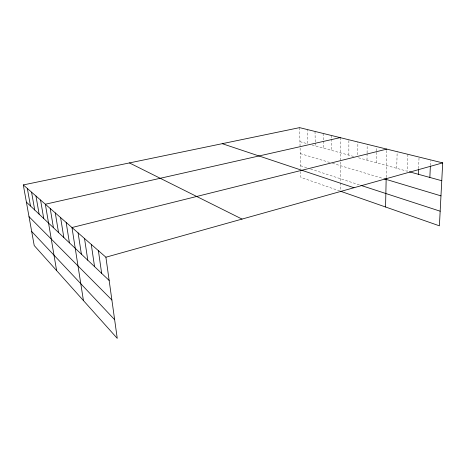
<?xml version="1.0" encoding="UTF-8"?>
<svg xmlns="http://www.w3.org/2000/svg" width="466" height="466" viewBox="0 0 466 466"><rect width="100%" height="100%" fill="white"/><g stroke="black" fill="none" stroke-linecap="round" stroke-linejoin="round"><path stroke-width="0.35" stroke-dasharray="2.33 1.75" d="M348.859 155.137L348.877 139.777M357.795 154.759L357.871 141.99M367.01 160.141L367.08 153.652M367.086 152.93L367.179 144.285M376.563 162.768L376.744 151.561M376.755 150.862L376.819 146.656M386.197 177.319L386.809 149.114M396.712 168.319L397.166 151.666M407.907 154.31L407.348 171.249L357.783 157.595M418.608 168.546L419.033 157.776M430.392 165.523L430.619 160.613M299.941 141.664L307.49 143.744L307.181 129.507M312.034 144.99L353.665 156.46M300.25 153.599L329.683 162.442M332.404 163.257L383.535 178.618M300.558 165.739L306.657 167.725M310.583 169.001L360.224 185.165M339.731 190.967L300.855 177.365L300.71 171.552M299.58 127.637L300.634 168.645M315.028 131.441L315.22 142.276M315.232 142.998L315.278 145.887M323.136 133.439L323.223 140.423M323.235 141.122L323.328 148.106M331.512 135.501L331.536 138.338M331.542 139.049L331.641 150.396M340.18 137.633L340.267 161.335M340.273 162.052L340.349 182.165M340.349 182.858L340.378 190.495"/><path stroke-width="0.7" d="M385.557 206.997L386.186 178.012M418.381 174.29L418.579 169.263M429.85 177.447L430.363 166.222M23.3 184.938L105.904 257.215L117.251 338.363L34.216 245.547L23.3 184.938L299.58 127.637L442.7 162.879L439.397 225.829L340.384 191.194M105.904 257.215L442.7 162.879M386.809 149.114L71.985 227.536L83.431 300.564M340.18 137.633L45.353 204.23L56.613 270.577M409.416 171.82L441.762 180.732M384.194 178.816L440.97 195.871M360.87 185.381L440.166 211.197M222.23 143.679L353.979 187.728M129.443 162.925L242.029 219.084M26.393 202.116L109.149 280.445M29.02 216.684L111.887 300.005M31.676 231.451L114.636 319.688M27.354 188.48L30.471 205.972M31.572 192.173L34.711 209.985M35.969 196.023L39.132 214.174M40.559 200.036L43.74 218.537M50.212 208.483L53.427 227.705M55.291 212.927L58.518 232.522M60.597 217.57L63.842 237.561M66.16 222.439L69.417 242.833M78.102 232.884L81.369 254.151M84.521 238.505L87.794 260.232M91.278 244.417L94.551 266.622M98.396 250.644L101.658 273.35"/></g></svg>
